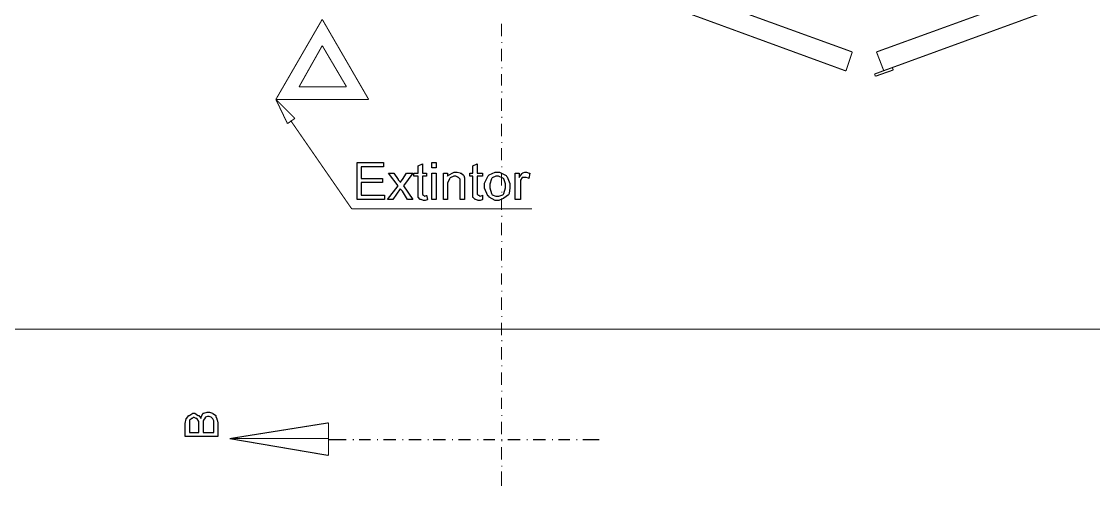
# Model space of a CAD drawing. Header units: metres. Extents: x -593 to 248, y 430 to 1024.
# Drawn here: x -503.75 to -460.59, y 532.47 to 551.19 of the extents above; entities that cross this region are included whole.
import ezdxf

# ---------------------------------------------------------------- set-up
doc = ezdxf.new("R2010")
doc.units = ezdxf.units.M
doc.header["$MEASUREMENT"] = 0
for name, color, linetype in [('C00-00-00-BLACK', 7, 'Continuous'), ('C00-7E-FF', 150, 'Continuous'), ('CFF-7E-00', 30, 'Continuous')]:
    doc.layers.add(name, color=color, linetype=linetype)

msp = doc.modelspace()

# ---------------------------------------------------------------- linework, layer by layer
at = {"layer": 'C00-00-00-BLACK', "const_width": 0.0423}
for points in [[(-482.01, 554.198), (-470.304, 549.96)], [(-469.329, 549.96), (-457.624, 554.198)], [(-482.265, 553.475), (-470.56, 549.195)], [(-469.413, 549.069), (-457.328, 553.475)], [(-491.638, 551.272), (-493.504, 548.051)], [(-489.771, 548.051), (-491.638, 551.272)], [(-484.428, 550.594), (-484.428, 551.103)], [(-491.638, 550.214), (-492.57, 548.56)], [(-491.638, 550.214), (-492.57, 548.56)], [(-490.662, 548.56), (-491.638, 550.214)], [(-490.662, 548.56), (-491.638, 550.214)], [(-484.428, 550.34), (-484.387, 550.34)], [(-484.428, 549.578), (-484.428, 550.087)], [(-470.304, 549.96), (-470.56, 549.195)], [(-469.329, 549.96), (-469.033, 549.195)], [(-484.428, 549.322), (-484.387, 549.322)], [(-468.694, 549.322), (-468.651, 549.236)], [(-484.428, 548.603), (-484.428, 549.069)], [(-469.413, 549.069), (-469.372, 548.983)], [(-469.372, 548.983), (-468.651, 549.236)], [(-492.57, 548.56), (-490.662, 548.56)], [(-492.57, 548.56), (-490.662, 548.56)], [(-493.504, 548.051), (-489.771, 548.051)], [(-484.428, 548.348), (-484.387, 548.348)], [(-484.428, 547.586), (-484.428, 548.094)], [(-484.428, 547.329), (-484.387, 547.329)], [(-484.428, 546.567), (-484.428, 547.076)], [(-484.428, 546.314), (-484.387, 546.314)], [(-484.428, 545.594), (-484.428, 546.102)], [(-484.428, 545.337), (-484.387, 545.337)], [(-484.428, 544.575), (-484.428, 545.083)], [(-484.428, 544.321), (-484.387, 544.321)], [(-484.428, 543.602), (-484.428, 544.068)], [(-484.428, 543.345), (-484.387, 543.345)], [(-484.428, 542.583), (-484.428, 543.091)], [(-484.428, 542.328), (-484.387, 542.328)], [(-484.428, 541.566), (-484.428, 542.075)], [(-484.428, 541.31), (-484.387, 541.31)], [(-484.428, 540.591), (-484.428, 541.057)], [(-484.428, 540.337), (-484.387, 540.337)], [(-484.428, 539.575), (-484.428, 540.082)], [(-484.428, 539.317), (-484.387, 539.317)], [(-484.428, 538.555), (-484.428, 539.064)], [(-546.602, 538.81), (-431.456, 538.81)], [(-484.428, 538.344), (-484.387, 538.344)], [(-484.428, 537.582), (-484.428, 538.09)], [(-484.428, 537.326), (-484.387, 537.326)], [(-484.428, 536.564), (-484.428, 537.071)], [(-484.428, 536.309), (-484.387, 536.309)], [(-484.428, 535.59), (-484.428, 536.056)], [(-484.428, 535.333), (-484.387, 535.333)], [(-484.428, 534.571), (-484.428, 535.079)], [(-491.384, 535.037), (-495.368, 534.402)], [(-491.384, 535.037), (-495.368, 534.402)], [(-491.384, 534.402), (-491.384, 535.037)], [(-491.384, 535.037), (-491.384, 533.724)], [(-494.904, 534.402), (-495.368, 534.402)], [(-495.368, 534.402), (-491.384, 533.724)], [(-495.368, 534.402), (-491.384, 533.724)], [(-491.384, 534.402), (-495.368, 534.402)], [(-495.368, 534.402), (-491.384, 534.402)], [(-494.692, 534.402), (-494.649, 534.402)], [(-494.522, 534.402), (-494.479, 534.402)], [(-493.927, 534.402), (-494.31, 534.402)], [(-493.715, 534.402), (-493.673, 534.402)], [(-493.504, 534.402), (-493.461, 534.402)], [(-492.954, 534.402), (-493.334, 534.402)], [(-492.739, 534.402), (-492.696, 534.402)], [(-492.527, 534.402), (-492.485, 534.402)], [(-491.934, 534.402), (-492.359, 534.402)], [(-491.765, 534.402), (-491.723, 534.402)], [(-491.384, 533.724), (-491.384, 534.402)], [(-491.384, 534.359), (-490.662, 534.359)], [(-490.407, 534.359), (-490.366, 534.359)], [(-490.154, 534.359), (-489.685, 534.359)], [(-489.432, 534.359), (-489.389, 534.359)], [(-489.178, 534.359), (-488.67, 534.359)], [(-488.413, 534.359), (-488.37, 534.359)], [(-488.158, 534.359), (-487.651, 534.359)], [(-487.397, 534.359), (-487.355, 534.359)], [(-487.185, 534.359), (-486.674, 534.359)], [(-486.421, 534.359), (-486.378, 534.359)], [(-486.167, 534.359), (-485.659, 534.359)], [(-485.402, 534.359), (-485.36, 534.359)], [(-485.149, 534.359), (-484.683, 534.359)], [(-484.428, 534.359), (-484.387, 534.359)], [(-484.428, 534.318), (-484.387, 534.318)], [(-484.175, 534.359), (-483.663, 534.359)], [(-483.41, 534.359), (-483.367, 534.359)], [(-483.156, 534.359), (-482.645, 534.359)], [(-482.391, 534.359), (-482.349, 534.359)], [(-482.138, 534.359), (-481.672, 534.359)], [(-481.417, 534.359), (-481.376, 534.359)], [(-481.161, 534.359), (-480.484, 534.359)], [(-484.428, 533.556), (-484.428, 534.063)], [(-484.428, 533.298), (-484.387, 533.298)], [(-484.428, 532.495), (-484.428, 533.087)]]:
    msp.add_lwpolyline(points, dxfattribs=at)
at = {"layer": 'C00-00-00-BLACK'}
for points in [[(-495.837, 534.486), (-497.153, 534.486), (-497.153, 534.952), (-497.153, 535.017), (-497.121, 535.197), (-497.11, 535.207), (-497.099, 535.218), (-497.011, 535.333), (-496.98, 535.333), (-496.971, 535.345), (-496.851, 535.42), (-496.811, 535.42), (-496.77, 535.42), (-496.653, 535.345), (-496.641, 535.333), (-496.61, 535.333), (-496.526, 535.229), (-496.515, 535.207), (-496.515, 535.26), (-496.44, 535.411), (-496.429, 535.42), (-496.408, 535.432), (-496.267, 535.463), (-496.218, 535.463), (-496.177, 535.463), (-496.06, 535.432), (-496.049, 535.42), (-496.039, 535.411), (-495.933, 535.345), (-495.922, 535.333), (-495.922, 535.292), (-495.879, 535.197), (-495.879, 535.164), (-495.87, 535.154), (-495.837, 535.035), (-495.837, 534.994), (-495.837, 534.486)], [(-496.599, 534.655), (-496.599, 534.952), (-496.599, 534.984), (-496.599, 535.079), (-496.599, 535.079), (-496.61, 535.09), (-496.674, 535.197), (-496.684, 535.207), (-496.716, 535.207), (-496.788, 535.248), (-496.811, 535.248), (-496.833, 535.248), (-496.88, 535.207), (-496.895, 535.207), (-496.906, 535.197), (-496.98, 535.141), (-496.98, 535.121), (-496.98, 535.069), (-496.98, 534.95), (-496.98, 534.911), (-496.98, 534.655), (-496.599, 534.655)], [(-496.006, 534.655), (-496.006, 534.994), (-496.006, 535.017), (-496.006, 535.079), (-496.006, 535.079), (-496.006, 535.112), (-496.039, 535.197), (-496.049, 535.207), (-496.049, 535.207), (-496.092, 535.248), (-496.092, 535.248), (-496.103, 535.259), (-496.189, 535.291), (-496.218, 535.291), (-496.25, 535.291), (-496.335, 535.259), (-496.345, 535.248), (-496.356, 535.239), (-496.42, 535.143), (-496.429, 535.121), (-496.429, 535.08), (-496.429, 534.985), (-496.429, 534.952), (-496.429, 534.655), (-496.006, 534.655)]]:
    msp.add_lwpolyline(points, close=True, dxfattribs=at)
at = {"layer": 'C00-7E-FF', "const_width": 0.0423}
for points in [[(-493.038, 547.076), (-493.504, 548.051)], [(-493.504, 548.051), (-492.739, 547.287)], [(-492.739, 547.287), (-493.038, 547.076)], [(-492.911, 547.203), (-490.45, 543.645)], [(-490.45, 543.645), (-483.197, 543.645)]]:
    msp.add_lwpolyline(points, dxfattribs=at)
at = {"layer": 'CFF-7E-00'}
for points in [[(-490.239, 544.025), (-490.239, 545.509), (-489.178, 545.509), (-489.178, 545.337), (-490.07, 545.337), (-490.07, 544.871), (-489.219, 544.871), (-489.219, 544.703), (-490.07, 544.703), (-490.07, 544.194), (-489.135, 544.194), (-489.135, 544.025), (-490.239, 544.025)], [(-487.439, 544.194), (-487.397, 544.025), (-487.409, 544.015), (-487.496, 543.982), (-487.524, 543.982), (-487.567, 543.982), (-487.662, 544.025), (-487.694, 544.025), (-487.705, 544.036), (-487.768, 544.099), (-487.778, 544.109), (-487.778, 544.163), (-487.778, 544.282), (-487.778, 544.321), (-487.778, 544.957), (-487.947, 544.957), (-487.947, 545.083), (-487.778, 545.083), (-487.778, 545.38), (-487.608, 545.464), (-487.608, 545.083), (-487.439, 545.083), (-487.439, 544.957), (-487.608, 544.957), (-487.608, 544.321), (-487.608, 544.3), (-487.608, 544.237), (-487.608, 544.237), (-487.608, 544.227), (-487.566, 544.194), (-487.566, 544.194), (-487.566, 544.194), (-487.524, 544.152), (-487.524, 544.152), (-487.504, 544.152), (-487.439, 544.185), (-487.439, 544.194)], [(-487.228, 545.296), (-487.228, 545.509), (-487.059, 545.509), (-487.059, 545.296), (-487.228, 545.296)], [(-485.19, 544.194), (-485.19, 544.025), (-485.201, 544.015), (-485.288, 543.982), (-485.317, 543.982), (-485.36, 543.982), (-485.455, 544.025), (-485.486, 544.025), (-485.498, 544.036), (-485.564, 544.099), (-485.574, 544.109), (-485.574, 544.163), (-485.574, 544.282), (-485.574, 544.321), (-485.574, 544.957), (-485.701, 544.957), (-485.701, 545.083), (-485.574, 545.083), (-485.574, 545.38), (-485.402, 545.464), (-485.402, 545.083), (-485.19, 545.083), (-485.19, 544.957), (-485.402, 544.957), (-485.402, 544.321), (-485.402, 544.3), (-485.402, 544.237), (-485.402, 544.237), (-485.402, 544.237), (-485.36, 544.194), (-485.36, 544.194), (-485.339, 544.194), (-485.292, 544.152), (-485.276, 544.152), (-485.276, 544.152), (-485.201, 544.185), (-485.19, 544.194)], [(-489.009, 544.025), (-488.586, 544.575), (-488.966, 545.083), (-488.754, 545.083), (-488.586, 544.83), (-488.576, 544.82), (-488.5, 544.733), (-488.5, 544.703), (-488.49, 544.725), (-488.424, 544.82), (-488.413, 544.83), (-488.244, 545.083), (-487.99, 545.083), (-488.37, 544.575), (-487.99, 544.025), (-488.201, 544.025), (-488.413, 544.364), (-488.5, 544.448), (-488.796, 544.025), (-489.009, 544.025)], [(-487.228, 544.025), (-487.228, 545.083), (-487.059, 545.083), (-487.059, 544.025), (-487.228, 544.025)], [(-486.76, 544.025), (-486.76, 545.083), (-486.59, 545.083), (-486.59, 544.957), (-486.581, 544.988), (-486.334, 545.126), (-486.251, 545.126), (-486.21, 545.126), (-486.093, 545.094), (-486.082, 545.083), (-486.05, 545.083), (-485.966, 545.01), (-485.955, 544.999), (-485.945, 544.989), (-485.912, 544.901), (-485.912, 544.871), (-485.912, 544.819), (-485.912, 544.7), (-485.912, 544.66), (-485.912, 544.025), (-486.082, 544.025), (-486.082, 544.66), (-486.082, 544.703), (-486.082, 544.798), (-486.082, 544.83), (-486.093, 544.841), (-486.149, 544.914), (-486.167, 544.914), (-486.178, 544.925), (-486.265, 544.957), (-486.294, 544.957), (-486.348, 544.957), (-486.495, 544.893), (-486.505, 544.871), (-486.516, 544.861), (-486.59, 544.679), (-486.59, 544.618), (-486.59, 544.025), (-486.76, 544.025)], [(-485.106, 544.575), (-485.106, 544.681), (-484.959, 544.978), (-484.937, 544.999), (-484.916, 545.021), (-484.677, 545.126), (-484.598, 545.126), (-484.502, 545.126), (-484.239, 544.988), (-484.217, 544.957), (-484.197, 544.936), (-484.088, 544.666), (-484.088, 544.575), (-484.088, 544.491), (-484.121, 544.259), (-484.132, 544.237), (-484.143, 544.216), (-484.324, 544.079), (-484.344, 544.068), (-484.355, 544.058), (-484.537, 543.982), (-484.598, 543.982), (-484.683, 543.982), (-484.916, 544.12), (-484.937, 544.152), (-484.968, 544.174), (-485.106, 544.475), (-485.106, 544.575)], [(-483.875, 544.025), (-483.875, 545.083), (-483.706, 545.083), (-483.706, 544.914), (-483.696, 544.936), (-483.59, 545.074), (-483.579, 545.083), (-483.57, 545.094), (-483.483, 545.126), (-483.453, 545.126), (-483.411, 545.126), (-483.316, 545.083), (-483.283, 545.083), (-483.326, 544.871), (-483.337, 544.882), (-483.424, 544.914), (-483.453, 544.914), (-483.484, 544.914), (-483.556, 544.914), (-483.579, 544.914), (-483.59, 544.904), (-483.654, 544.798), (-483.663, 544.787), (-483.663, 544.735), (-483.663, 544.615), (-483.663, 544.575), (-483.663, 544.025), (-483.875, 544.025)], [(-484.894, 544.575), (-484.894, 544.491), (-484.832, 544.259), (-484.81, 544.237), (-484.8, 544.216), (-484.648, 544.152), (-484.598, 544.152), (-484.534, 544.152), (-484.366, 544.216), (-484.344, 544.237), (-484.334, 544.259), (-484.259, 544.496), (-484.259, 544.575), (-484.259, 544.649), (-484.334, 544.85), (-484.344, 544.871), (-484.366, 544.882), (-484.54, 544.957), (-484.598, 544.957), (-484.651, 544.957), (-484.8, 544.893), (-484.81, 544.871), (-484.832, 544.85), (-484.894, 544.644), (-484.894, 544.575)]]:
    msp.add_lwpolyline(points, close=True, dxfattribs=at)

doc.saveas('drawing.dxf')
